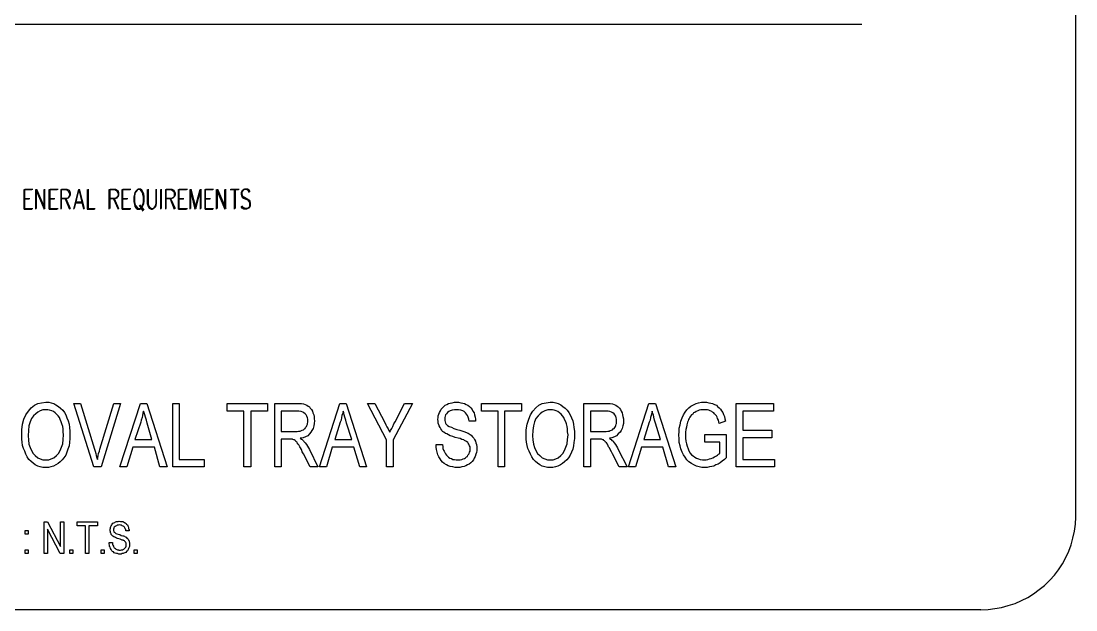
# Model space of a CAD drawing. Header units: metres. Extents: x 14 to 601, y -779 to -12.
# Drawn here: x 301.2 to 600.8, y -778.8 to -611.7 of the extents above; entities that cross this region are included whole.
import ezdxf

# ---------------------------------------------------------------- set-up
doc = ezdxf.new("R2010")
doc.units = ezdxf.units.M

msp = doc.modelspace()

# ---------------------------------------------------------------- linework, layer by layer
for p, q in [((600.76, -751.76), (600.76, -39.32)), ((84.4, -612.56), (539.92, -612.56)), ((302.08, -665), (302.08, -659.48)), ((302.08, -659.48), (304.24, -659.48)), ((302.2, -664.88), (302.2, -659.36)), ((302.2, -659.36), (304.48, -659.36)), ((302.2, -662), (303.64, -662)), ((305.32, -665), (305.32, -659.48)), ((305.32, -659.48), (307.72, -665)), ((305.56, -664.88), (305.56, -659.36)), ((305.56, -659.36), (307.96, -664.88)), ((307.72, -665), (307.72, -659.48)), ((307.96, -664.88), (307.96, -659.36)), ((309.16, -665), (309.16, -659.48)), ((309.16, -659.48), (311.44, -659.48)), ((309.4, -664.88), (309.4, -659.36)), ((309.4, -659.36), (311.68, -659.36)), ((309.4, -662), (310.72, -662)), ((312.52, -665), (312.52, -659.48)), ((312.52, -659.48), (314.08, -659.48)), ((312.64, -664.88), (312.64, -659.36)), ((312.64, -659.36), (314.2, -659.36)), ((314.2, -662), (312.64, -662)), ((313.84, -662), (315.16, -664.88)), ((314.08, -659.48), (314.56, -659.84)), ((314.56, -661.88), (314.08, -662.12)), ((314.2, -659.36), (314.8, -659.6)), ((314.8, -661.64), (314.2, -662)), ((314.56, -659.84), (314.68, -660.08)), ((314.68, -661.64), (314.56, -661.88)), ((314.68, -660.08), (314.92, -660.56)), ((314.92, -661.16), (314.68, -661.64)), ((314.8, -659.6), (314.92, -659.84)), ((314.92, -661.4), (314.8, -661.64)), ((314.92, -659.84), (315.16, -660.44)), ((314.92, -660.56), (314.92, -661.16)), ((315.16, -660.92), (314.92, -661.4)), ((315.16, -660.44), (315.16, -660.92)), ((316.12, -665), (317.56, -659.48)), ((316.36, -664.88), (317.68, -659.36)), ((317.56, -659.48), (318.88, -665)), ((317.68, -659.36), (319.12, -664.88)), ((319.96, -659.48), (319.96, -665)), ((320.2, -659.36), (320.2, -664.88)), ((326.2, -665), (326.2, -659.48)), ((326.2, -659.48), (327.76, -659.48)), ((326.44, -664.88), (326.44, -659.36)), ((326.44, -659.36), (328, -659.36)), ((328, -662), (326.44, -662)), ((327.64, -662), (328.84, -664.88)), ((327.76, -659.48), (328.36, -659.84)), ((328.36, -661.88), (327.76, -662.12)), ((328, -659.36), (328.48, -659.6)), ((328.48, -661.64), (328, -662)), ((328.36, -659.84), (328.48, -660.08)), ((328.48, -661.64), (328.36, -661.88)), ((328.48, -659.6), (328.72, -659.84)), ((328.48, -660.08), (328.72, -660.56)), ((328.72, -661.16), (328.48, -661.64)), ((328.72, -661.4), (328.48, -661.64)), ((328.72, -659.84), (328.84, -660.44)), ((328.72, -660.56), (328.72, -661.16)), ((328.84, -660.92), (328.72, -661.4)), ((328.84, -660.44), (328.84, -660.92)), ((329.92, -665), (329.92, -659.48)), ((329.92, -659.48), (332.2, -659.48)), ((330.04, -664.88), (330.04, -659.36)), ((330.04, -659.36), (332.32, -659.36)), ((330.04, -662), (331.48, -662)), ((333.4, -660.8), (333.16, -661.64)), ((333.16, -661.64), (333.16, -662.96)), ((333.52, -660.32), (333.4, -660.8)), ((333.52, -660.68), (333.4, -661.4)), ((333.4, -661.4), (333.4, -662.72)), ((333.88, -659.84), (333.52, -660.32)), ((333.76, -660.08), (333.52, -660.68)), ((334.12, -659.6), (333.76, -660.08)), ((334.24, -659.48), (333.88, -659.84)), ((334.48, -659.36), (334.12, -659.6)), ((334.96, -659.48), (334.24, -659.48)), ((335.08, -659.36), (334.48, -659.36)), ((335.32, -659.84), (334.96, -659.48)), ((335.44, -659.6), (335.08, -659.36)), ((335.68, -660.32), (335.32, -659.84)), ((335.8, -660.08), (335.44, -659.6)), ((335.8, -660.8), (335.68, -660.32)), ((336.04, -660.68), (335.8, -660.08)), ((335.92, -661.64), (335.8, -660.8)), ((335.92, -662.96), (335.92, -661.64)), ((336.16, -661.4), (336.04, -660.68)), ((336.16, -662.72), (336.16, -661.4)), ((337, -659.48), (337, -663.44)), ((337.24, -659.36), (337.24, -663.32)), ((339.52, -663.44), (339.52, -659.48)), ((339.64, -663.32), (339.64, -659.36)), ((340.84, -665), (340.84, -659.48)), ((341.08, -664.88), (341.08, -659.36)), ((342.28, -665), (342.28, -659.48)), ((342.28, -659.48), (343.84, -659.48)), ((342.4, -664.88), (342.4, -659.36)), ((342.4, -659.36), (343.96, -659.36)), ((343.96, -662), (342.4, -662)), ((343.6, -662), (344.92, -664.88)), ((343.84, -659.48), (344.32, -659.84)), ((344.32, -661.88), (343.84, -662.12)), ((343.96, -659.36), (344.56, -659.6)), ((344.56, -661.64), (343.96, -662)), ((344.32, -659.84), (344.56, -660.08)), ((344.56, -661.64), (344.32, -661.88)), ((344.56, -659.6), (344.68, -659.84)), ((344.56, -660.08), (344.68, -660.56)), ((344.68, -661.16), (344.56, -661.64)), ((344.68, -661.4), (344.56, -661.64)), ((344.68, -659.84), (344.92, -660.44)), ((344.68, -660.56), (344.68, -661.16)), ((344.92, -660.92), (344.68, -661.4)), ((344.92, -660.44), (344.92, -660.92)), ((345.88, -665), (345.88, -659.48)), ((345.88, -659.48), (348.16, -659.48)), ((346.12, -664.88), (346.12, -659.36)), ((346.12, -659.36), (348.4, -659.36)), ((346.12, -662), (347.44, -662)), ((349.24, -665), (349.24, -659.48)), ((349.24, -659.48), (350.56, -665)), ((349.36, -664.88), (349.36, -659.36)), ((349.36, -659.36), (350.8, -664.88)), ((350.56, -665), (352, -659.48)), ((350.8, -664.88), (352.24, -659.36)), ((352, -659.48), (352, -665)), ((352.24, -659.36), (352.24, -664.88)), ((353.44, -665), (353.44, -659.48)), ((353.44, -659.48), (355.6, -659.48)), ((353.56, -664.88), (353.56, -659.36)), ((353.56, -659.36), (355.84, -659.36)), ((353.56, -662), (355, -662)), ((356.68, -665), (356.68, -659.48)), ((356.68, -659.48), (359.08, -665)), ((356.92, -664.88), (356.92, -659.36)), ((356.92, -659.36), (359.32, -664.88)), ((359.08, -665), (359.08, -659.48)), ((359.32, -664.88), (359.32, -659.36)), ((360.52, -659.48), (362.92, -659.48)), ((360.76, -659.36), (363.16, -659.36)), ((361.72, -659.48), (361.72, -665)), ((361.96, -659.36), (361.96, -664.88)), ((364, -659.84), (363.64, -660.32)), ((363.64, -660.32), (363.64, -660.8)), ((363.64, -660.8), (363.88, -661.4)), ((364.24, -659.6), (363.88, -660.08)), ((363.88, -660.08), (363.88, -660.68)), ((363.88, -660.68), (364, -661.16)), ((363.88, -661.4), (364, -661.64)), ((364.48, -659.48), (364, -659.84)), ((364, -661.16), (364.24, -661.4)), ((364, -661.64), (364.36, -661.88)), ((364.72, -659.36), (364.24, -659.6)), ((364.24, -661.4), (364.6, -661.64)), ((364.36, -661.88), (365.44, -662.36)), ((365.2, -659.48), (364.48, -659.48)), ((364.6, -661.64), (365.56, -662.24)), ((365.44, -659.36), (364.72, -659.36)), ((365.8, -659.84), (365.2, -659.48)), ((365.92, -659.6), (365.44, -659.36)), ((366.04, -660.32), (365.8, -659.84)), ((366.28, -660.08), (365.92, -659.6)), ((302.08, -662.12), (303.4, -662.12)), ((302.08, -665), (304.24, -665)), ((302.2, -664.88), (304.48, -664.88)), ((309.16, -662.12), (310.6, -662.12)), ((309.16, -665), (311.44, -665)), ((309.4, -664.88), (311.68, -664.88)), ((314.08, -662.12), (312.52, -662.12)), ((313.72, -662.12), (314.92, -665)), ((316.6, -663.2), (318.4, -663.2)), ((316.84, -662.96), (318.64, -662.96)), ((319.96, -665), (322, -665)), ((320.2, -664.88), (322.24, -664.88)), ((327.76, -662.12), (326.2, -662.12)), ((327.4, -662.12), (328.72, -665)), ((329.92, -662.12), (331.24, -662.12)), ((329.92, -665), (332.2, -665)), ((330.04, -664.88), (332.32, -664.88)), ((333.16, -662.96), (333.4, -663.68)), ((333.4, -662.72), (333.52, -663.56)), ((333.4, -663.68), (333.52, -664.28)), ((333.52, -663.56), (333.76, -664.04)), ((333.52, -664.28), (333.88, -664.76)), ((333.76, -664.04), (334.12, -664.52)), ((333.88, -664.76), (334.24, -665)), ((334.12, -664.52), (334.48, -664.88)), ((334.24, -665), (334.96, -665)), ((334.48, -664.88), (335.08, -664.88)), ((334.72, -663.92), (335.8, -665.6)), ((334.96, -663.8), (336.04, -665.36)), ((334.96, -665), (335.32, -664.76)), ((335.08, -664.88), (335.44, -664.52)), ((335.32, -664.76), (335.68, -664.28)), ((335.44, -664.52), (335.8, -664.04)), ((335.68, -664.28), (335.8, -663.68)), ((335.8, -663.68), (335.92, -662.96)), ((335.8, -664.04), (336.04, -663.56)), ((336.04, -663.56), (336.16, -662.72)), ((337, -663.44), (337.24, -664.28)), ((337.24, -663.32), (337.36, -664.04)), ((337.24, -664.28), (337.6, -664.76)), ((337.36, -664.04), (337.72, -664.52)), ((337.6, -664.76), (338.08, -665)), ((337.72, -664.52), (338.32, -664.88)), ((338.08, -665), (338.44, -665)), ((338.32, -664.88), (338.56, -664.88)), ((338.44, -665), (338.92, -664.76)), ((338.56, -664.88), (339.16, -664.52)), ((338.92, -664.76), (339.28, -664.28)), ((339.16, -664.52), (339.52, -664.04)), ((339.28, -664.28), (339.52, -663.44)), ((339.52, -664.04), (339.64, -663.32)), ((343.84, -662.12), (342.28, -662.12)), ((343.48, -662.12), (344.68, -665)), ((345.88, -662.12), (347.32, -662.12)), ((345.88, -665), (348.16, -665)), ((346.12, -664.88), (348.4, -664.88)), ((353.44, -662.12), (354.76, -662.12)), ((353.44, -665), (355.6, -665)), ((353.56, -664.88), (355.84, -664.88)), ((364, -664.76), (363.64, -664.28)), ((364.24, -664.52), (363.88, -664.04)), ((364.48, -665), (364, -664.76)), ((364.72, -664.88), (364.24, -664.52)), ((365.2, -665), (364.48, -665)), ((365.44, -664.88), (364.72, -664.88)), ((365.8, -664.76), (365.2, -665)), ((365.44, -662.36), (365.8, -662.72)), ((365.92, -664.52), (365.44, -664.88)), ((365.56, -662.24), (365.92, -662.48)), ((365.8, -662.72), (365.92, -662.96)), ((366.04, -664.28), (365.8, -664.76)), ((365.92, -662.48), (366.16, -662.72)), ((365.92, -662.96), (366.04, -663.44)), ((366.28, -664.04), (365.92, -664.52)), ((366.04, -663.44), (366.04, -664.28)), ((366.16, -662.72), (366.28, -663.32)), ((366.28, -663.32), (366.28, -664.04)), ((303.28, -722.36), (304, -721.4)), ((304, -721.4), (304.96, -720.68)), ((304.96, -720.68), (305.92, -720.2)), ((305.92, -720.2), (307, -719.96)), ((307, -719.96), (308.2, -719.84)), ((308.2, -719.84), (309.04, -719.84)), ((309.04, -719.84), (309.76, -719.96)), ((309.76, -719.96), (310.48, -720.2)), ((310.48, -720.2), (311.08, -720.56)), ((311.08, -720.56), (311.8, -721.04)), ((311.8, -721.04), (312.4, -721.52)), ((312.4, -721.52), (313, -722.12)), ((321.88, -738.2), (316.12, -720.2)), ((316.12, -720.2), (318.04, -720.2)), ((318.04, -720.2), (322, -733.16)), ((323.56, -733.16), (327.52, -720.2)), ((329.44, -720.2), (323.92, -738.2)), ((327.52, -720.2), (329.44, -720.2)), ((329.2, -738.2), (335.08, -720.2)), ((335.08, -720.2), (336.88, -720.2)), ((336.88, -720.2), (342.64, -738.2)), ((344.32, -738.2), (344.32, -720.2)), ((344.32, -720.2), (346.12, -720.2)), ((346.12, -720.2), (346.12, -736.04)), ((359.68, -722.36), (359.68, -720.2)), ((359.68, -720.2), (371.2, -720.2)), ((371.2, -720.2), (371.2, -722.36)), ((373.24, -738.2), (373.24, -720.2)), ((373.24, -720.2), (379.48, -720.2)), ((379.48, -720.2), (380.2, -720.2)), ((380.2, -720.2), (380.8, -720.2)), ((380.8, -720.2), (381.4, -720.32)), ((381.4, -720.32), (381.88, -720.44)), ((381.88, -720.44), (382.36, -720.68)), ((382.36, -720.68), (382.72, -720.92)), ((382.72, -720.92), (383.08, -721.16)), ((383.08, -721.16), (383.32, -721.52)), ((383.32, -721.52), (383.68, -721.88)), ((383.68, -721.88), (383.92, -722.36)), ((385.96, -738.2), (391.72, -720.2)), ((391.72, -720.2), (393.52, -720.2)), ((393.52, -720.2), (399.28, -738.2)), ((404.92, -730.52), (399.52, -720.2)), ((399.52, -720.2), (401.68, -720.2)), ((401.68, -720.2), (404.44, -725.6)), ((412.36, -720.2), (406.84, -730.52)), ((407.44, -725.36), (410.08, -720.2)), ((410.08, -720.2), (412.36, -720.2)), ((420.28, -722.24), (420.52, -721.76)), ((420.52, -721.76), (420.88, -721.4)), ((420.88, -721.4), (421.24, -721.04)), ((421.24, -721.04), (421.6, -720.68)), ((421.6, -720.68), (422.08, -720.44)), ((422.08, -720.44), (422.56, -720.2)), ((422.56, -720.2), (423.04, -720.08)), ((423.04, -720.08), (423.64, -719.96)), ((423.64, -719.96), (424.24, -719.84)), ((424.24, -719.84), (424.72, -719.84)), ((424.72, -719.84), (425.44, -719.84)), ((425.44, -719.84), (426.04, -719.96)), ((426.04, -719.96), (426.64, -720.08)), ((426.64, -720.08), (427.12, -720.2)), ((427.12, -720.2), (427.6, -720.44)), ((427.6, -720.44), (428.08, -720.68)), ((428.08, -720.68), (428.56, -721.04)), ((428.56, -721.04), (428.92, -721.4)), ((428.92, -721.4), (429.28, -721.88)), ((429.28, -721.88), (429.52, -722.36)), ((431.92, -722.36), (431.92, -720.2)), ((431.92, -720.2), (443.32, -720.2)), ((443.32, -720.2), (443.32, -722.36)), ((446.56, -722.36), (447.4, -721.4)), ((447.4, -721.4), (448.24, -720.68)), ((448.24, -720.68), (449.2, -720.2)), ((449.2, -720.2), (450.28, -719.96)), ((450.28, -719.96), (451.48, -719.84)), ((451.48, -719.84), (452.32, -719.84)), ((452.32, -719.84), (453.04, -719.96)), ((453.04, -719.96), (453.76, -720.2)), ((453.76, -720.2), (454.48, -720.56)), ((454.48, -720.56), (455.08, -721.04)), ((455.08, -721.04), (455.68, -721.52)), ((455.68, -721.52), (456.28, -722.12)), ((460.96, -738.2), (460.96, -720.2)), ((460.96, -720.2), (467.2, -720.2)), ((467.2, -720.2), (467.92, -720.2)), ((467.92, -720.2), (468.52, -720.2)), ((468.52, -720.2), (469.12, -720.32)), ((469.12, -720.32), (469.6, -720.44)), ((469.6, -720.44), (470.08, -720.68)), ((470.08, -720.68), (470.44, -720.92)), ((470.44, -720.92), (470.8, -721.16)), ((470.8, -721.16), (471.16, -721.52)), ((471.16, -721.52), (471.4, -721.88)), ((471.4, -721.88), (471.64, -722.36)), ((473.68, -738.2), (479.44, -720.2)), ((479.44, -720.2), (481.36, -720.2)), ((481.36, -720.2), (487.12, -738.2)), ((490.24, -722), (490.84, -721.4)), ((490.84, -721.4), (491.44, -720.92)), ((491.44, -720.92), (492.16, -720.56)), ((492.16, -720.56), (492.88, -720.2)), ((492.88, -720.2), (493.6, -719.96)), ((493.6, -719.96), (494.44, -719.84)), ((494.44, -719.84), (495.28, -719.84)), ((495.28, -719.84), (495.88, -719.84)), ((495.88, -719.84), (496.48, -719.96)), ((496.48, -719.96), (497.08, -720.08)), ((497.08, -720.08), (497.56, -720.2)), ((497.56, -720.2), (498.16, -720.44)), ((498.16, -720.44), (498.64, -720.68)), ((498.64, -720.68), (499, -721.04)), ((499, -721.04), (499.48, -721.4)), ((499.48, -721.4), (499.84, -721.76)), ((499.84, -721.76), (500.08, -722.24)), ((504.28, -738.2), (504.28, -720.2)), ((504.28, -720.2), (514.84, -720.2)), ((514.84, -720.2), (514.84, -722.36)), ((301.6, -726.08), (301.96, -724.64)), ((301.96, -724.64), (302.56, -723.44)), ((302.56, -723.44), (303.28, -722.36)), ((304.12, -724.4), (303.76, -725.36)), ((304.72, -723.68), (304.12, -724.4)), ((305.32, -723.08), (304.72, -723.68)), ((305.92, -722.6), (305.32, -723.08)), ((306.64, -722.24), (305.92, -722.6)), ((307.36, -722), (306.64, -722.24)), ((308.2, -722), (307.36, -722)), ((308.8, -722), (308.2, -722)), ((309.28, -722.12), (308.8, -722)), ((309.88, -722.24), (309.28, -722.12)), ((310.36, -722.48), (309.88, -722.24)), ((310.84, -722.84), (310.36, -722.48)), ((311.2, -723.2), (310.84, -722.84)), ((311.68, -723.68), (311.2, -723.2)), ((312.04, -724.16), (311.68, -723.68)), ((312.28, -724.76), (312.04, -724.16)), ((312.52, -725.36), (312.28, -724.76)), ((313, -722.12), (313.48, -722.72)), ((313.48, -722.72), (313.84, -723.44)), ((313.84, -723.44), (314.2, -724.28)), ((314.2, -724.28), (314.56, -725.12)), ((335.32, -724.88), (335.2, -725.48)), ((335.56, -724.16), (335.32, -724.88)), ((335.68, -723.56), (335.56, -724.16)), ((335.8, -722.96), (335.68, -723.56)), ((335.92, -722.36), (335.8, -722.96)), ((336.16, -722.84), (335.92, -722.36)), ((336.28, -723.44), (336.16, -722.84)), ((336.52, -724.04), (336.28, -723.44)), ((336.76, -724.88), (336.52, -724.04)), ((337, -725.72), (336.76, -724.88)), ((364.48, -722.36), (359.68, -722.36)), ((364.48, -738.2), (364.48, -722.36)), ((371.2, -722.36), (366.4, -722.36)), ((366.4, -722.36), (366.4, -738.2)), ((379.48, -722.36), (375.04, -722.36)), ((375.04, -722.36), (375.04, -728.12)), ((380.08, -722.36), (379.48, -722.36)), ((380.68, -722.48), (380.08, -722.36)), ((381.16, -722.6), (380.68, -722.48)), ((381.52, -722.84), (381.16, -722.6)), ((381.88, -723.08), (381.52, -722.84)), ((382.12, -723.44), (381.88, -723.08)), ((382.36, -723.8), (382.12, -723.44)), ((382.48, -724.28), (382.36, -723.8)), ((382.6, -724.64), (382.48, -724.28)), ((382.6, -725.12), (382.6, -724.64)), ((383.92, -722.36), (384.04, -722.84)), ((384.04, -722.84), (384.28, -723.44)), ((384.28, -723.44), (384.4, -723.92)), ((384.4, -723.92), (384.4, -724.52)), ((384.4, -724.52), (384.52, -725.12)), ((392.08, -724.88), (391.84, -725.48)), ((392.2, -724.16), (392.08, -724.88)), ((392.32, -723.56), (392.2, -724.16)), ((392.56, -722.96), (392.32, -723.56)), ((392.68, -722.36), (392.56, -722.96)), ((392.8, -722.84), (392.68, -722.36)), ((392.92, -723.44), (392.8, -722.84)), ((393.16, -724.04), (392.92, -723.44)), ((393.4, -724.88), (393.16, -724.04)), ((393.64, -725.72), (393.4, -724.88)), ((419.56, -724.76), (419.68, -724.16)), ((419.68, -725.24), (419.56, -724.76)), ((419.68, -723.68), (419.8, -723.2)), ((419.68, -724.16), (419.68, -723.68)), ((419.8, -723.2), (420.04, -722.72)), ((420.04, -722.72), (420.28, -722.24)), ((421.6, -723.8), (421.48, -724.16)), ((421.48, -724.16), (421.48, -724.64)), ((421.48, -724.64), (421.48, -725)), ((421.72, -723.44), (421.6, -723.8)), ((421.96, -723.08), (421.72, -723.44)), ((422.32, -722.72), (421.96, -723.08)), ((422.68, -722.48), (422.32, -722.72)), ((423.04, -722.24), (422.68, -722.48)), ((423.64, -722.12), (423.04, -722.24)), ((424.24, -722), (423.64, -722.12)), ((424.84, -722), (424.24, -722)), ((425.44, -722), (424.84, -722)), ((426.04, -722.12), (425.44, -722)), ((426.64, -722.24), (426.04, -722.12)), ((427, -722.48), (426.64, -722.24)), ((427.36, -722.84), (427, -722.48)), ((427.72, -723.2), (427.36, -722.84)), ((427.96, -723.56), (427.72, -723.2)), ((428.2, -724.04), (427.96, -723.56)), ((428.32, -724.64), (428.2, -724.04)), ((428.44, -725.24), (428.32, -724.64)), ((429.52, -722.36), (429.88, -722.84)), ((429.88, -722.84), (430, -723.44)), ((430, -723.44), (430.12, -724.04)), ((430.12, -724.04), (430.24, -724.64)), ((430.24, -724.64), (430.24, -725.24)), ((436.72, -722.36), (431.92, -722.36)), ((436.72, -738.2), (436.72, -722.36)), ((443.32, -722.36), (438.52, -722.36)), ((438.52, -722.36), (438.52, -738.2)), ((444.88, -726.08), (445.36, -724.64)), ((445.36, -724.64), (445.84, -723.44)), ((445.84, -723.44), (446.56, -722.36)), ((447.4, -724.4), (447.04, -725.36)), ((448, -723.68), (447.4, -724.4)), ((448.6, -723.08), (448, -723.68)), ((449.2, -722.6), (448.6, -723.08)), ((449.92, -722.24), (449.2, -722.6)), ((450.76, -722), (449.92, -722.24)), ((451.48, -722), (450.76, -722)), ((452.08, -722), (451.48, -722)), ((452.56, -722.12), (452.08, -722)), ((453.16, -722.24), (452.56, -722.12)), ((453.64, -722.48), (453.16, -722.24)), ((454.12, -722.84), (453.64, -722.48)), ((454.6, -723.2), (454.12, -722.84)), ((454.96, -723.68), (454.6, -723.2)), ((455.32, -724.16), (454.96, -723.68)), ((455.56, -724.76), (455.32, -724.16)), ((455.92, -725.36), (455.56, -724.76)), ((456.28, -722.12), (456.76, -722.72)), ((456.76, -722.72), (457.12, -723.44)), ((457.12, -723.44), (457.48, -724.28)), ((457.48, -724.28), (457.84, -725.12)), ((467.32, -722.36), (462.88, -722.36)), ((462.88, -722.36), (462.88, -728.12)), ((467.92, -722.36), (467.32, -722.36)), ((468.4, -722.48), (467.92, -722.36)), ((468.88, -722.6), (468.4, -722.48)), ((469.24, -722.84), (468.88, -722.6)), ((469.6, -723.08), (469.24, -722.84)), ((469.84, -723.44), (469.6, -723.08)), ((470.08, -723.8), (469.84, -723.44)), ((470.2, -724.28), (470.08, -723.8)), ((470.32, -724.64), (470.2, -724.28)), ((470.32, -725.12), (470.32, -724.64)), ((471.64, -722.36), (471.88, -722.84)), ((471.88, -722.84), (472, -723.44)), ((472, -723.44), (472.12, -723.92)), ((472.12, -723.92), (472.24, -724.52)), ((472.24, -724.52), (472.24, -725.12)), ((479.8, -724.88), (479.56, -725.48)), ((479.92, -724.16), (479.8, -724.88)), ((480.16, -723.56), (479.92, -724.16)), ((480.28, -722.96), (480.16, -723.56)), ((480.4, -722.36), (480.28, -722.96)), ((480.52, -722.84), (480.4, -722.36)), ((480.76, -723.44), (480.52, -722.84)), ((480.88, -724.04), (480.76, -723.44)), ((481.12, -724.88), (480.88, -724.04)), ((481.36, -725.72), (481.12, -724.88)), ((488.56, -725.24), (488.92, -724.28)), ((488.92, -724.28), (489.28, -723.44)), ((489.28, -723.44), (489.76, -722.6)), ((489.76, -722.6), (490.24, -722)), ((490.72, -724.76), (490.6, -725.12)), ((490.96, -724.4), (490.72, -724.76)), ((491.08, -724.04), (490.96, -724.4)), ((491.32, -723.8), (491.08, -724.04)), ((491.56, -723.44), (491.32, -723.8)), ((491.92, -723.2), (491.56, -723.44)), ((492.16, -722.84), (491.92, -723.2)), ((492.52, -722.72), (492.16, -722.84)), ((492.88, -722.48), (492.52, -722.72)), ((493.36, -722.24), (492.88, -722.48)), ((493.72, -722.12), (493.36, -722.24)), ((494.2, -722), (493.72, -722.12)), ((494.68, -722), (494.2, -722)), ((495.28, -722), (494.68, -722)), ((495.64, -722), (495.28, -722)), ((496.12, -722), (495.64, -722)), ((496.48, -722.12), (496.12, -722)), ((496.84, -722.24), (496.48, -722.12)), ((497.32, -722.48), (496.84, -722.24)), ((497.56, -722.6), (497.32, -722.48)), ((497.92, -722.84), (497.56, -722.6)), ((498.16, -723.08), (497.92, -722.84)), ((498.4, -723.44), (498.16, -723.08)), ((498.64, -723.68), (498.4, -723.44)), ((498.88, -724.04), (498.64, -723.68)), ((499, -724.4), (498.88, -724.04)), ((499.24, -724.88), (499, -724.4)), ((499.36, -725.36), (499.24, -724.88)), ((500.08, -722.24), (500.44, -722.72)), ((500.44, -722.72), (500.68, -723.32)), ((500.68, -723.32), (500.92, -723.92)), ((500.92, -723.92), (501.04, -724.52)), ((501.04, -724.52), (501.28, -725.24)), ((514.84, -722.36), (506.2, -722.36)), ((506.2, -722.36), (506.2, -727.76)), ((301.36, -727.64), (301.6, -726.08)), ((301.36, -729.32), (301.36, -727.64)), ((303.28, -727.88), (303.16, -729.32)), ((303.4, -726.56), (303.28, -727.88)), ((303.76, -725.36), (303.4, -726.56)), ((312.76, -725.96), (312.52, -725.36)), ((313, -726.68), (312.76, -725.96)), ((313.12, -727.4), (313, -726.68)), ((313.12, -728.24), (313.12, -727.4)), ((314.56, -725.12), (314.8, -726.08)), ((314.8, -726.08), (314.92, -727.04)), ((314.92, -727.04), (315.04, -728)), ((335.2, -725.48), (333.52, -730.4)), ((338.32, -730.4), (337, -725.72)), ((380.44, -728), (380.8, -727.88)), ((380.8, -727.88), (381.04, -727.76)), ((381.04, -727.76), (381.4, -727.64)), ((381.4, -727.64), (381.64, -727.4)), ((381.64, -727.4), (381.88, -727.28)), ((381.88, -727.28), (382, -727.04)), ((382, -727.04), (382.24, -726.68)), ((382.24, -726.68), (382.36, -726.44)), ((382.36, -726.44), (382.48, -726.08)), ((382.48, -725.84), (382.6, -725.48)), ((382.48, -726.08), (382.48, -725.84)), ((382.6, -725.48), (382.6, -725.12)), ((383.8, -727.88), (383.44, -728.36)), ((384.16, -727.28), (383.8, -727.88)), ((384.28, -726.56), (384.16, -727.28)), ((384.4, -725.84), (384.28, -726.56)), ((384.52, -725.12), (384.4, -725.84)), ((391.84, -725.48), (390.28, -730.4)), ((395.08, -730.4), (393.64, -725.72)), ((404.44, -725.6), (404.8, -726.2)), ((404.8, -726.2), (405.04, -726.8)), ((405.04, -726.8), (405.4, -727.4)), ((405.4, -727.4), (405.64, -727.88)), ((405.64, -727.88), (405.88, -728.36)), ((405.88, -728.36), (406.12, -727.88)), ((406.12, -727.88), (406.48, -727.28)), ((406.48, -727.28), (406.72, -726.68)), ((406.72, -726.68), (407.08, -725.96)), ((407.08, -725.96), (407.44, -725.36)), ((419.68, -725.72), (419.68, -725.24)), ((419.8, -726.2), (419.68, -725.72)), ((419.92, -726.56), (419.8, -726.2)), ((420.16, -727.04), (419.92, -726.56)), ((420.4, -727.4), (420.16, -727.04)), ((420.64, -727.76), (420.4, -727.4)), ((420.88, -728.12), (420.64, -727.76)), ((421.48, -725), (421.6, -725.36)), ((421.6, -725.36), (421.72, -725.72)), ((421.72, -725.72), (421.84, -725.96)), ((421.84, -725.96), (422.08, -726.2)), ((422.08, -726.2), (422.32, -726.44)), ((422.32, -726.44), (422.8, -726.68)), ((422.8, -726.68), (423.4, -726.92)), ((423.4, -726.92), (424.12, -727.28)), ((424.12, -727.28), (424.96, -727.52)), ((424.96, -727.52), (425.8, -727.76)), ((425.8, -727.76), (426.64, -728)), ((430.24, -725.24), (428.44, -725.24)), ((444.64, -727.64), (444.88, -726.08)), ((444.64, -729.32), (444.64, -727.64)), ((446.56, -727.88), (446.44, -729.32)), ((446.68, -726.56), (446.56, -727.88)), ((447.04, -725.36), (446.68, -726.56)), ((456.04, -725.96), (455.92, -725.36)), ((456.28, -726.68), (456.04, -725.96)), ((456.4, -727.4), (456.28, -726.68)), ((456.4, -728.24), (456.4, -727.4)), ((457.84, -725.12), (458.08, -726.08)), ((458.08, -726.08), (458.2, -727.04)), ((458.2, -727.04), (458.32, -728)), ((468.16, -728), (468.52, -727.88)), ((468.52, -727.88), (468.88, -727.76)), ((468.88, -727.76), (469.12, -727.64)), ((469.12, -727.64), (469.36, -727.4)), ((469.36, -727.4), (469.6, -727.28)), ((469.6, -727.28), (469.84, -727.04)), ((469.84, -727.04), (469.96, -726.68)), ((469.96, -726.68), (470.08, -726.44)), ((470.08, -726.44), (470.2, -726.08)), ((470.2, -726.08), (470.32, -725.84)), ((470.32, -725.48), (470.32, -725.12)), ((470.32, -725.84), (470.32, -725.48)), ((471.64, -727.88), (471.28, -728.36)), ((471.88, -727.28), (471.64, -727.88)), ((472.12, -726.56), (471.88, -727.28)), ((472.24, -725.84), (472.12, -726.56)), ((472.24, -725.12), (472.24, -725.84)), ((479.56, -725.48), (478, -730.4)), ((482.8, -730.4), (481.36, -725.72)), ((488.08, -727.16), (488.32, -726.2)), ((488.08, -728.12), (488.08, -727.16)), ((488.32, -726.2), (488.56, -725.24)), ((490, -727.52), (489.88, -728.36)), ((490.12, -726.92), (490, -727.52)), ((490.24, -726.2), (490.12, -726.92)), ((490.48, -725.48), (490.24, -726.2)), ((490.6, -725.12), (490.48, -725.48)), ((499.48, -725.84), (499.36, -725.36)), ((501.28, -725.24), (499.48, -725.84)), ((506.2, -727.76), (514.36, -727.76)), ((514.36, -727.76), (514.36, -729.92)), ((301.36, -730.28), (301.36, -729.32)), ((301.48, -731.12), (301.36, -730.28)), ((303.16, -729.32), (303.28, -730.52)), ((303.28, -730.52), (303.4, -731.72)), ((313, -731.6), (313.12, -730.4)), ((313.24, -729.08), (313.12, -728.24)), ((313.12, -730.4), (313.24, -729.08)), ((315.04, -730.16), (314.92, -731.24)), ((315.04, -728), (315.04, -729.08)), ((315.04, -729.08), (315.04, -730.16)), ((333.52, -730.4), (338.32, -730.4)), ((375.04, -728.12), (379.12, -728.12)), ((377.2, -730.28), (375.04, -730.28)), ((375.04, -730.28), (375.04, -738.2)), ((377.56, -730.28), (377.2, -730.28)), ((377.8, -730.28), (377.56, -730.28)), ((377.92, -730.28), (377.8, -730.28)), ((378.16, -730.28), (377.92, -730.28)), ((378.28, -730.28), (378.16, -730.28)), ((378.4, -730.4), (378.28, -730.28)), ((378.64, -730.52), (378.4, -730.4)), ((378.76, -730.52), (378.64, -730.52)), ((379, -730.64), (378.76, -730.52)), ((379.12, -730.76), (379, -730.64)), ((379.12, -728.12), (379.6, -728.12)), ((379.24, -731), (379.12, -730.76)), ((379.6, -728.12), (379.96, -728)), ((379.96, -728), (380.44, -728)), ((381.28, -729.92), (380.44, -730.04)), ((380.44, -730.04), (380.8, -730.28)), ((380.8, -730.28), (381.04, -730.4)), ((381.04, -730.4), (381.28, -730.64)), ((382, -729.68), (381.28, -729.92)), ((381.28, -730.64), (381.4, -730.76)), ((381.4, -730.76), (381.52, -731)), ((382.6, -729.32), (382, -729.68)), ((383.08, -728.84), (382.6, -729.32)), ((383.44, -728.36), (383.08, -728.84)), ((390.28, -730.4), (395.08, -730.4)), ((404.92, -738.2), (404.92, -730.52)), ((406.84, -730.52), (406.84, -738.2)), ((421.24, -728.36), (420.88, -728.12)), ((421.72, -728.72), (421.24, -728.36)), ((422.08, -728.84), (421.72, -728.72)), ((422.56, -729.08), (422.08, -728.84)), ((423.04, -729.32), (422.56, -729.08)), ((423.76, -729.56), (423.04, -729.32)), ((424.48, -729.8), (423.76, -729.56)), ((425.32, -730.04), (424.48, -729.8)), ((425.92, -730.16), (425.32, -730.04)), ((426.4, -730.4), (425.92, -730.16)), ((426.88, -730.52), (426.4, -730.4)), ((426.64, -728), (427.24, -728.24)), ((427.12, -730.64), (426.88, -730.52)), ((427.48, -730.88), (427.12, -730.64)), ((427.24, -728.24), (427.84, -728.48)), ((427.72, -731), (427.48, -730.88)), ((427.84, -728.48), (428.2, -728.6)), ((428.2, -728.6), (428.68, -728.96)), ((428.68, -728.96), (429.04, -729.2)), ((429.04, -729.2), (429.4, -729.68)), ((429.4, -729.68), (429.76, -730.04)), ((429.76, -730.04), (430, -730.4)), ((430, -730.4), (430.24, -730.88)), ((430.24, -730.88), (430.36, -731.36)), ((444.64, -730.28), (444.64, -729.32)), ((444.76, -731.12), (444.64, -730.28)), ((446.44, -729.32), (446.56, -730.52)), ((446.56, -730.52), (446.68, -731.72)), ((456.28, -731.6), (456.4, -730.4)), ((456.52, -729.08), (456.4, -728.24)), ((456.4, -730.4), (456.52, -729.08)), ((458.32, -730.16), (458.2, -731.24)), ((458.32, -728), (458.32, -729.08)), ((458.32, -729.08), (458.32, -730.16)), ((462.88, -728.12), (466.84, -728.12)), ((465.04, -730.28), (462.88, -730.28)), ((462.88, -730.28), (462.88, -738.2)), ((465.28, -730.28), (465.04, -730.28)), ((465.52, -730.28), (465.28, -730.28)), ((465.76, -730.28), (465.52, -730.28)), ((465.88, -730.28), (465.76, -730.28)), ((466, -730.28), (465.88, -730.28)), ((466.24, -730.4), (466, -730.28)), ((466.36, -730.52), (466.24, -730.4)), ((466.6, -730.52), (466.36, -730.52)), ((466.72, -730.64), (466.6, -730.52)), ((466.84, -730.76), (466.72, -730.64)), ((466.84, -728.12), (467.32, -728.12)), ((467.08, -731), (466.84, -730.76)), ((467.32, -728.12), (467.8, -728)), ((467.8, -728), (468.16, -728)), ((469, -729.92), (468.28, -730.04)), ((468.28, -730.04), (468.52, -730.28)), ((468.52, -730.28), (468.76, -730.4)), ((468.76, -730.4), (469, -730.64)), ((469.72, -729.68), (469, -729.92)), ((469, -730.64), (469.24, -730.76)), ((469.24, -730.76), (469.36, -731)), ((470.32, -729.32), (469.72, -729.68)), ((470.8, -728.84), (470.32, -729.32)), ((471.28, -728.36), (470.8, -728.84)), ((478, -730.4), (482.8, -730.4)), ((487.96, -729.2), (488.08, -728.12)), ((488.08, -730.16), (487.96, -729.2)), ((488.08, -731.24), (488.08, -730.16)), ((489.88, -728.36), (489.88, -729.08)), ((489.88, -729.08), (489.88, -730.04)), ((489.88, -730.04), (490, -730.88)), ((490, -730.88), (490.12, -731.6)), ((495.4, -731.12), (495.4, -728.96)), ((495.4, -728.96), (501.4, -728.96)), ((501.4, -728.96), (501.4, -735.56)), ((514.36, -729.92), (506.2, -729.92)), ((506.2, -729.92), (506.2, -736.04)), ((301.6, -732.08), (301.48, -731.12)), ((301.84, -732.92), (301.6, -732.08)), ((302.2, -733.76), (301.84, -732.92)), ((302.56, -734.6), (302.2, -733.76)), ((303.4, -731.72), (303.76, -732.68)), ((303.76, -732.68), (304.12, -733.52)), ((304.12, -733.52), (304.6, -734.36)), ((311.8, -734.36), (312.28, -733.52)), ((312.28, -733.52), (312.64, -732.56)), ((312.64, -732.56), (313, -731.6)), ((314.44, -733.16), (314.2, -734)), ((314.8, -732.2), (314.44, -733.16)), ((314.92, -731.24), (314.8, -732.2)), ((322, -733.16), (322.24, -733.76)), ((322.24, -733.76), (322.36, -734.36)), ((323.2, -734.36), (323.44, -733.76)), ((323.44, -733.76), (323.56, -733.16)), ((332.92, -732.56), (331.24, -738.2)), ((339.04, -732.56), (332.92, -732.56)), ((340.6, -738.2), (339.04, -732.56)), ((379.48, -731.12), (379.24, -731)), ((379.6, -731.36), (379.48, -731.12)), ((379.84, -731.72), (379.6, -731.36)), ((380.08, -731.96), (379.84, -731.72)), ((380.32, -732.44), (380.08, -731.96)), ((380.56, -732.8), (380.32, -732.44)), ((380.8, -733.28), (380.56, -732.8)), ((381.04, -733.88), (380.8, -733.28)), ((381.4, -734.48), (381.04, -733.88)), ((381.52, -731), (381.88, -731.36)), ((381.88, -731.36), (382.24, -731.84)), ((382.24, -731.84), (382.48, -732.32)), ((382.48, -732.32), (382.84, -732.8)), ((382.84, -732.8), (383.08, -733.28)), ((383.08, -733.28), (385.48, -738.2)), ((389.56, -732.56), (387.88, -738.2)), ((395.68, -732.56), (389.56, -732.56)), ((397.36, -738.2), (395.68, -732.56)), ((419.08, -731.84), (420.88, -731.84)), ((419.08, -732.56), (419.08, -731.84)), ((419.2, -733.28), (419.08, -732.56)), ((419.32, -734), (419.2, -733.28)), ((420.88, -731.84), (421, -732.44)), ((421, -732.44), (421, -732.92)), ((421, -732.92), (421.12, -733.4)), ((421.12, -733.4), (421.36, -733.76)), ((421.36, -733.76), (421.48, -734.12)), ((428.08, -731.24), (427.72, -731)), ((428.2, -731.48), (428.08, -731.24)), ((428.32, -731.72), (428.2, -731.48)), ((428.44, -731.96), (428.32, -731.72)), ((428.56, -732.2), (428.44, -731.96)), ((428.68, -732.44), (428.56, -732.2)), ((428.56, -734), (428.68, -733.76)), ((428.68, -732.8), (428.68, -732.44)), ((428.68, -733.04), (428.68, -732.8)), ((428.68, -733.4), (428.68, -733.04)), ((428.68, -733.76), (428.68, -733.4)), ((430.36, -731.36), (430.48, -731.84)), ((430.48, -731.84), (430.6, -732.44)), ((430.6, -733.52), (430.48, -734.12)), ((430.6, -732.44), (430.6, -733.04)), ((430.6, -733.04), (430.6, -733.52)), ((444.88, -732.08), (444.76, -731.12)), ((445.12, -732.92), (444.88, -732.08)), ((445.48, -733.76), (445.12, -732.92)), ((445.84, -734.6), (445.48, -733.76)), ((446.68, -731.72), (447.04, -732.68)), ((447.04, -732.68), (447.4, -733.52)), ((447.4, -733.52), (447.88, -734.36)), ((455.08, -734.36), (455.56, -733.52)), ((455.56, -733.52), (455.92, -732.56)), ((455.92, -732.56), (456.28, -731.6)), ((457.84, -733.16), (457.48, -734)), ((458.08, -732.2), (457.84, -733.16)), ((458.2, -731.24), (458.08, -732.2)), ((467.2, -731.12), (467.08, -731)), ((467.44, -731.36), (467.2, -731.12)), ((467.68, -731.72), (467.44, -731.36)), ((467.8, -731.96), (467.68, -731.72)), ((468.04, -732.44), (467.8, -731.96)), ((468.28, -732.8), (468.04, -732.44)), ((468.52, -733.28), (468.28, -732.8)), ((468.88, -733.88), (468.52, -733.28)), ((469.12, -734.48), (468.88, -733.88)), ((469.36, -731), (469.6, -731.36)), ((469.6, -731.36), (469.96, -731.84)), ((469.96, -731.84), (470.32, -732.32)), ((470.32, -732.32), (470.56, -732.8)), ((470.56, -732.8), (470.8, -733.28)), ((470.8, -733.28), (473.32, -738.2)), ((477.4, -732.56), (475.72, -738.2)), ((483.4, -732.56), (477.4, -732.56)), ((485.08, -738.2), (483.4, -732.56)), ((488.32, -732.2), (488.08, -731.24)), ((488.56, -733.04), (488.32, -732.2)), ((488.92, -734), (488.56, -733.04)), ((490.12, -731.6), (490.36, -732.32)), ((490.36, -732.32), (490.6, -733.04)), ((490.6, -733.04), (490.84, -733.64)), ((490.84, -733.64), (491.2, -734.24)), ((499.6, -731.12), (495.4, -731.12)), ((499.6, -734.36), (499.6, -731.12)), ((302.92, -735.32), (302.56, -734.6)), ((303.4, -736.04), (302.92, -735.32)), ((304, -736.64), (303.4, -736.04)), ((304.6, -737.12), (304, -736.64)), ((304.6, -734.36), (305.2, -734.96)), ((305.2, -734.96), (305.92, -735.56)), ((305.92, -735.56), (306.64, -735.92)), ((306.64, -735.92), (307.36, -736.16)), ((307.36, -736.16), (308.2, -736.16)), ((308.2, -736.16), (309.04, -736.16)), ((309.04, -736.16), (309.76, -735.92)), ((309.76, -735.92), (310.48, -735.56)), ((310.48, -735.56), (311.2, -734.96)), ((311.2, -734.96), (311.8, -734.36)), ((312.28, -736.76), (311.68, -737.24)), ((312.88, -736.16), (312.28, -736.76)), ((313.36, -735.56), (312.88, -736.16)), ((313.84, -734.84), (313.36, -735.56)), ((314.2, -734), (313.84, -734.84)), ((322.36, -734.36), (322.48, -734.96)), ((322.48, -734.96), (322.72, -735.56)), ((322.72, -735.56), (322.84, -736.04)), ((322.84, -736.04), (322.96, -735.56)), ((322.96, -735.56), (323.08, -734.96)), ((323.08, -734.96), (323.2, -734.36)), ((346.12, -736.04), (353.2, -736.04)), ((353.2, -736.04), (353.2, -738.2)), ((383.32, -738.2), (381.4, -734.48)), ((419.56, -734.72), (419.32, -734)), ((419.8, -735.32), (419.56, -734.72)), ((420.16, -735.92), (419.8, -735.32)), ((420.52, -736.4), (420.16, -735.92)), ((420.88, -736.88), (420.52, -736.4)), ((421.36, -737.24), (420.88, -736.88)), ((421.48, -734.12), (421.72, -734.48)), ((421.72, -734.48), (421.96, -734.84)), ((421.96, -734.84), (422.2, -735.08)), ((422.2, -735.08), (422.56, -735.44)), ((422.56, -735.44), (422.92, -735.68)), ((422.92, -735.68), (423.4, -735.8)), ((423.4, -735.8), (423.76, -736.04)), ((423.76, -736.04), (424.24, -736.04)), ((424.24, -736.04), (424.72, -736.16)), ((424.72, -736.16), (425.2, -736.16)), ((425.2, -736.16), (425.56, -736.16)), ((425.56, -736.16), (425.92, -736.16)), ((425.92, -736.16), (426.4, -736.04)), ((426.4, -736.04), (426.76, -735.92)), ((426.76, -735.92), (427.12, -735.8)), ((427.12, -735.8), (427.36, -735.56)), ((427.36, -735.56), (427.72, -735.32)), ((427.72, -735.32), (427.96, -735.2)), ((427.96, -735.2), (428.08, -734.84)), ((428.08, -734.84), (428.32, -734.6)), ((428.32, -734.6), (428.44, -734.36)), ((428.44, -734.36), (428.56, -734)), ((429.28, -736.64), (428.92, -737)), ((429.64, -736.16), (429.28, -736.64)), ((429.88, -735.68), (429.64, -736.16)), ((430.12, -735.2), (429.88, -735.68)), ((430.36, -734.6), (430.12, -735.2)), ((430.48, -734.12), (430.36, -734.6)), ((446.2, -735.32), (445.84, -734.6)), ((446.68, -736.04), (446.2, -735.32)), ((447.28, -736.64), (446.68, -736.04)), ((447.88, -737.12), (447.28, -736.64)), ((447.88, -734.36), (448.48, -734.96)), ((448.48, -734.96), (449.2, -735.56)), ((449.2, -735.56), (449.92, -735.92)), ((449.92, -735.92), (450.64, -736.16)), ((450.64, -736.16), (451.48, -736.16)), ((451.48, -736.16), (452.32, -736.16)), ((452.32, -736.16), (453.04, -735.92)), ((453.04, -735.92), (453.76, -735.56)), ((453.76, -735.56), (454.48, -734.96)), ((454.48, -734.96), (455.08, -734.36)), ((455.56, -736.76), (454.96, -737.24)), ((456.16, -736.16), (455.56, -736.76)), ((456.64, -735.56), (456.16, -736.16)), ((457.12, -734.84), (456.64, -735.56)), ((457.48, -734), (457.12, -734.84)), ((471.04, -738.2), (469.12, -734.48)), ((489.28, -734.72), (488.92, -734)), ((489.76, -735.44), (489.28, -734.72)), ((490.24, -736.16), (489.76, -735.44)), ((490.84, -736.76), (490.24, -736.16)), ((491.56, -737.24), (490.84, -736.76)), ((491.2, -734.24), (491.56, -734.72)), ((491.56, -734.72), (492.04, -735.08)), ((492.04, -735.08), (492.52, -735.44)), ((492.52, -735.44), (493, -735.68)), ((493, -735.68), (493.6, -735.92)), ((493.6, -735.92), (494.08, -736.04)), ((494.08, -736.04), (494.68, -736.16)), ((494.68, -736.16), (495.28, -736.16)), ((495.28, -736.16), (495.76, -736.16)), ((495.76, -736.16), (496.24, -736.04)), ((496.24, -736.04), (496.72, -735.92)), ((496.72, -735.92), (497.2, -735.8)), ((497.2, -735.8), (497.68, -735.56)), ((497.68, -735.56), (498.16, -735.32)), ((498.16, -735.32), (498.64, -735.08)), ((498.64, -735.08), (499, -734.84)), ((499, -734.84), (499.24, -734.6)), ((499.24, -734.6), (499.6, -734.36)), ((500.32, -736.52), (499.72, -737)), ((500.92, -736.04), (500.32, -736.52)), ((501.4, -735.56), (500.92, -736.04)), ((506.2, -736.04), (515.2, -736.04)), ((515.2, -736.04), (515.2, -738.2)), ((305.2, -737.6), (304.6, -737.12)), ((305.92, -737.96), (305.2, -737.6)), ((306.64, -738.2), (305.92, -737.96)), ((307.36, -738.32), (306.64, -738.2)), ((308.2, -738.32), (307.36, -738.32)), ((308.92, -738.32), (308.2, -738.32)), ((309.64, -738.2), (308.92, -738.32)), ((310.36, -737.96), (309.64, -738.2)), ((311.08, -737.6), (310.36, -737.96)), ((311.68, -737.24), (311.08, -737.6)), ((323.92, -738.2), (321.88, -738.2)), ((331.24, -738.2), (329.2, -738.2)), ((342.64, -738.2), (340.6, -738.2)), ((353.2, -738.2), (344.32, -738.2)), ((366.4, -738.2), (364.48, -738.2)), ((375.04, -738.2), (373.24, -738.2)), ((385.48, -738.2), (383.32, -738.2)), ((387.88, -738.2), (385.96, -738.2)), ((399.28, -738.2), (397.36, -738.2)), ((406.84, -738.2), (404.92, -738.2)), ((421.96, -737.6), (421.36, -737.24)), ((422.44, -737.84), (421.96, -737.6)), ((423.04, -738.08), (422.44, -737.84)), ((423.76, -738.2), (423.04, -738.08)), ((424.48, -738.32), (423.76, -738.2)), ((425.2, -738.32), (424.48, -738.32)), ((425.8, -738.32), (425.2, -738.32)), ((426.4, -738.2), (425.8, -738.32)), ((427, -738.08), (426.4, -738.2)), ((427.48, -737.84), (427, -738.08)), ((427.96, -737.6), (427.48, -737.84)), ((428.44, -737.36), (427.96, -737.6)), ((428.92, -737), (428.44, -737.36)), ((438.52, -738.2), (436.72, -738.2)), ((448.48, -737.6), (447.88, -737.12)), ((449.2, -737.96), (448.48, -737.6)), ((449.92, -738.2), (449.2, -737.96)), ((450.64, -738.32), (449.92, -738.2)), ((451.48, -738.32), (450.64, -738.32)), ((452.2, -738.32), (451.48, -738.32)), ((452.92, -738.2), (452.2, -738.32)), ((453.64, -737.96), (452.92, -738.2)), ((454.36, -737.6), (453.64, -737.96)), ((454.96, -737.24), (454.36, -737.6)), ((462.88, -738.2), (460.96, -738.2)), ((473.32, -738.2), (471.04, -738.2)), ((475.72, -738.2), (473.68, -738.2)), ((487.12, -738.2), (485.08, -738.2)), ((492.28, -737.6), (491.56, -737.24)), ((493, -737.96), (492.28, -737.6)), ((493.72, -738.2), (493, -737.96)), ((494.56, -738.32), (493.72, -738.2)), ((495.4, -738.32), (494.56, -738.32)), ((496, -738.32), (495.4, -738.32)), ((496.72, -738.2), (496, -738.32)), ((497.32, -738.08), (496.72, -738.2)), ((497.92, -737.96), (497.32, -738.08)), ((498.52, -737.6), (497.92, -737.96)), ((499.12, -737.36), (498.52, -737.6)), ((499.72, -737), (499.12, -737.36)), ((515.2, -738.2), (504.28, -738.2)), ((600.76, -752.48), (600.76, -751.76)), ((307.72, -762.8), (307.72, -753.8)), ((307.72, -753.8), (308.68, -753.8)), ((308.68, -753.8), (312.4, -760.76)), ((312.4, -760.76), (312.4, -753.8)), ((312.4, -753.8), (313.36, -753.8)), ((313.36, -753.8), (313.36, -762.8)), ((317.08, -754.88), (317.08, -753.8)), ((317.08, -753.8), (322.84, -753.8)), ((319.48, -754.88), (317.08, -754.88)), ((319.48, -762.8), (319.48, -754.88)), ((322.84, -754.88), (320.44, -754.88)), ((320.44, -754.88), (320.44, -762.8)), ((322.84, -753.8), (322.84, -754.88)), ((326.68, -755.12), (326.8, -754.88)), ((326.8, -754.88), (326.92, -754.64)), ((326.92, -754.64), (327.04, -754.4)), ((327.04, -754.4), (327.28, -754.16)), ((327.28, -754.16), (327.52, -754.04)), ((327.52, -754.04), (327.76, -753.92)), ((327.76, -753.92), (328, -753.8)), ((328, -753.8), (328.24, -753.68)), ((328.24, -754.88), (328, -755)), ((328.24, -753.68), (328.48, -753.68)), ((328.48, -754.76), (328.24, -754.88)), ((328.48, -753.68), (328.72, -753.68)), ((328.72, -754.76), (328.48, -754.76)), ((328.72, -753.68), (329.08, -753.56)), ((329.08, -754.64), (328.72, -754.76)), ((329.08, -753.56), (329.44, -753.68)), ((329.44, -754.76), (329.08, -754.64)), ((329.44, -753.68), (329.68, -753.68)), ((329.68, -754.76), (329.44, -754.76)), ((329.68, -753.68), (330.04, -753.68)), ((329.92, -754.88), (329.68, -754.76)), ((330.16, -755), (329.92, -754.88)), ((330.04, -753.68), (330.28, -753.8)), ((330.28, -753.8), (330.52, -753.92)), ((330.52, -753.92), (330.76, -754.04)), ((330.76, -754.04), (331, -754.28)), ((331, -754.28), (331.12, -754.4)), ((331.12, -754.4), (331.36, -754.64)), ((331.36, -754.64), (331.48, -754.88)), ((331.48, -754.88), (331.6, -755.12)), ((600.4, -756.44), (600.64, -754.4)), ((600.64, -754.4), (600.76, -752.48)), ((302.32, -757.28), (302.32, -756.2)), ((302.32, -756.2), (303.16, -756.2)), ((303.16, -757.28), (302.32, -757.28)), ((303.16, -756.2), (303.16, -757.28)), ((312.28, -762.8), (308.68, -755.84)), ((308.68, -755.84), (308.68, -762.8)), ((326.44, -755.84), (326.56, -755.6)), ((326.44, -756.08), (326.44, -755.84)), ((326.44, -756.32), (326.44, -756.08)), ((326.56, -756.56), (326.44, -756.32)), ((326.56, -755.36), (326.68, -755.12)), ((326.56, -755.6), (326.56, -755.36)), ((326.56, -756.8), (326.56, -756.56)), ((326.68, -757.04), (326.56, -756.8)), ((326.8, -757.16), (326.68, -757.04)), ((326.8, -757.4), (326.8, -757.16)), ((327.04, -757.64), (326.8, -757.4)), ((327.16, -757.76), (327.04, -757.64)), ((327.28, -757.88), (327.16, -757.76)), ((327.52, -758), (327.28, -757.88)), ((327.52, -755.6), (327.4, -755.84)), ((327.4, -755.84), (327.4, -756.08)), ((327.4, -756.08), (327.4, -756.2)), ((327.4, -756.2), (327.52, -756.44)), ((327.64, -755.24), (327.52, -755.48)), ((327.52, -755.48), (327.52, -755.6)), ((327.52, -756.44), (327.52, -756.56)), ((327.52, -756.56), (327.64, -756.68)), ((327.88, -755.12), (327.64, -755.24)), ((327.64, -756.68), (327.76, -756.8)), ((327.76, -756.8), (327.88, -756.92)), ((328, -755), (327.88, -755.12)), ((327.88, -756.92), (328.12, -757.04)), ((328.12, -757.04), (328.36, -757.16)), ((328.36, -757.16), (328.72, -757.28)), ((328.72, -757.28), (329.2, -757.4)), ((329.2, -757.4), (329.56, -757.64)), ((329.56, -757.64), (330.04, -757.76)), ((330.04, -757.76), (330.28, -757.76)), ((330.4, -755.12), (330.16, -755)), ((330.28, -757.76), (330.52, -757.88)), ((330.52, -755.24), (330.4, -755.12)), ((330.64, -755.48), (330.52, -755.24)), ((330.52, -757.88), (330.76, -758)), ((330.76, -755.72), (330.64, -755.48)), ((330.88, -755.96), (330.76, -755.72)), ((330.88, -756.32), (330.88, -755.96)), ((331.84, -756.32), (330.88, -756.32)), ((331.6, -755.12), (331.72, -755.48)), ((331.72, -755.48), (331.72, -755.72)), ((331.72, -755.72), (331.84, -755.96)), ((331.84, -755.96), (331.84, -756.32)), ((599.92, -758.36), (600.4, -756.44)), ((326.2, -759.68), (327.16, -759.68)), ((326.2, -760.04), (326.2, -759.68)), ((326.32, -760.4), (326.2, -760.04)), ((326.32, -760.76), (326.32, -760.4)), ((326.44, -761), (326.32, -760.76)), ((327.16, -759.68), (327.16, -759.92)), ((327.16, -759.92), (327.16, -760.16)), ((327.16, -760.16), (327.28, -760.4)), ((327.28, -760.4), (327.4, -760.64)), ((327.4, -760.64), (327.4, -760.76)), ((327.4, -760.76), (327.52, -761)), ((327.76, -758.12), (327.52, -758)), ((328, -758.24), (327.76, -758.12)), ((328.24, -758.36), (328, -758.24)), ((328.6, -758.48), (328.24, -758.36)), ((328.96, -758.6), (328.6, -758.48)), ((329.32, -758.72), (328.96, -758.6)), ((329.68, -758.84), (329.32, -758.72)), ((329.92, -758.96), (329.68, -758.84)), ((330.16, -758.96), (329.92, -758.96)), ((330.28, -759.08), (330.16, -758.96)), ((330.4, -759.08), (330.28, -759.08)), ((330.52, -759.2), (330.4, -759.08)), ((330.64, -759.32), (330.52, -759.2)), ((330.76, -759.44), (330.64, -759.32)), ((330.76, -758), (331, -758.12)), ((330.88, -759.56), (330.76, -759.44)), ((330.88, -759.68), (330.88, -759.56)), ((331, -759.8), (330.88, -759.68)), ((330.88, -760.88), (331, -760.76)), ((330.88, -761), (330.88, -760.88)), ((331, -758.12), (331.24, -758.36)), ((331, -759.92), (331, -759.8)), ((331, -760.04), (331, -759.92)), ((331, -760.28), (331, -760.04)), ((331, -760.4), (331, -760.28)), ((331, -760.52), (331, -760.4)), ((331, -760.76), (331, -760.52)), ((331.24, -758.36), (331.36, -758.48)), ((331.36, -758.48), (331.6, -758.72)), ((331.6, -758.72), (331.72, -758.96)), ((331.72, -758.96), (331.84, -759.2)), ((331.84, -759.2), (331.84, -759.44)), ((331.84, -759.44), (331.96, -759.68)), ((331.96, -760.76), (331.84, -761)), ((331.96, -759.68), (331.96, -759.92)), ((331.96, -759.92), (331.96, -760.16)), ((331.96, -760.16), (331.96, -760.52)), ((331.96, -760.52), (331.96, -760.76)), ((598.72, -762.08), (599.44, -760.28)), ((599.44, -760.28), (599.92, -758.36)), ((302.32, -762.8), (302.32, -761.72)), ((302.32, -761.72), (303.16, -761.72)), ((303.16, -762.8), (302.32, -762.8)), ((303.16, -761.72), (303.16, -762.8)), ((308.68, -762.8), (307.72, -762.8)), ((313.36, -762.8), (312.28, -762.8)), ((315.04, -762.8), (315.04, -761.72)), ((315.04, -761.72), (315.88, -761.72)), ((315.88, -762.8), (315.04, -762.8)), ((315.88, -761.72), (315.88, -762.8)), ((320.44, -762.8), (319.48, -762.8)), ((323.92, -762.8), (323.92, -761.72)), ((323.92, -761.72), (324.76, -761.72)), ((324.76, -762.8), (323.92, -762.8)), ((324.76, -761.72), (324.76, -762.8)), ((326.56, -761.36), (326.44, -761)), ((326.8, -761.6), (326.56, -761.36)), ((326.92, -761.96), (326.8, -761.6)), ((327.16, -762.2), (326.92, -761.96)), ((327.4, -762.32), (327.16, -762.2)), ((327.64, -762.56), (327.4, -762.32)), ((327.52, -761), (327.64, -761.12)), ((327.64, -761.12), (327.76, -761.24)), ((327.88, -762.68), (327.64, -762.56)), ((327.76, -761.24), (328, -761.36)), ((328.24, -762.8), (327.88, -762.68)), ((328, -761.36), (328.12, -761.48)), ((328.12, -761.48), (328.36, -761.6)), ((328.6, -762.8), (328.24, -762.8)), ((328.36, -761.6), (328.6, -761.72)), ((328.6, -761.72), (328.84, -761.72)), ((328.96, -762.92), (328.6, -762.8)), ((328.84, -761.72), (328.96, -761.84)), ((328.96, -761.84), (329.2, -761.84)), ((329.32, -762.92), (328.96, -762.92)), ((329.2, -761.84), (329.44, -761.84)), ((329.56, -762.92), (329.32, -762.92)), ((329.44, -761.84), (329.68, -761.72)), ((329.92, -762.8), (329.56, -762.92)), ((329.68, -761.72), (329.92, -761.72)), ((329.92, -761.72), (330.04, -761.72)), ((330.16, -762.8), (329.92, -762.8)), ((330.04, -761.72), (330.16, -761.6)), ((330.16, -761.6), (330.4, -761.48)), ((330.4, -762.68), (330.16, -762.8)), ((330.4, -761.48), (330.52, -761.36)), ((330.64, -762.56), (330.4, -762.68)), ((330.52, -761.36), (330.64, -761.24)), ((330.64, -761.24), (330.76, -761.12)), ((330.88, -762.44), (330.64, -762.56)), ((330.76, -761.12), (330.88, -761)), ((331.12, -762.2), (330.88, -762.44)), ((331.36, -761.96), (331.12, -762.2)), ((331.48, -761.84), (331.36, -761.96)), ((331.6, -761.6), (331.48, -761.84)), ((331.72, -761.36), (331.6, -761.6)), ((331.84, -761), (331.72, -761.36)), ((333.28, -762.8), (333.28, -761.72)), ((333.28, -761.72), (334.12, -761.72)), ((334.12, -762.8), (333.28, -762.8)), ((334.12, -761.72), (334.12, -762.8)), ((596.92, -765.68), (597.88, -763.88)), ((597.88, -763.88), (598.72, -762.08)), ((595.84, -767.36), (596.92, -765.68)), ((593.32, -770.36), (594.64, -768.92)), ((594.64, -768.92), (595.84, -767.36)), ((590.32, -773), (591.88, -771.8)), ((591.88, -771.8), (593.32, -770.36)), ((585.28, -776.12), (587.08, -775.28)), ((587.08, -775.28), (588.76, -774.2)), ((588.76, -774.2), (590.32, -773)), ((573.76, -778.76), (40.72, -778.76)), ((573.76, -778.76), (575.8, -778.64)), ((575.8, -778.64), (577.72, -778.4)), ((577.72, -778.4), (579.64, -778.04)), ((579.64, -778.04), (581.56, -777.56)), ((581.56, -777.56), (583.48, -776.96)), ((583.48, -776.96), (585.28, -776.12))]:
    msp.add_line(p, q)

doc.saveas('drawing.dxf')
